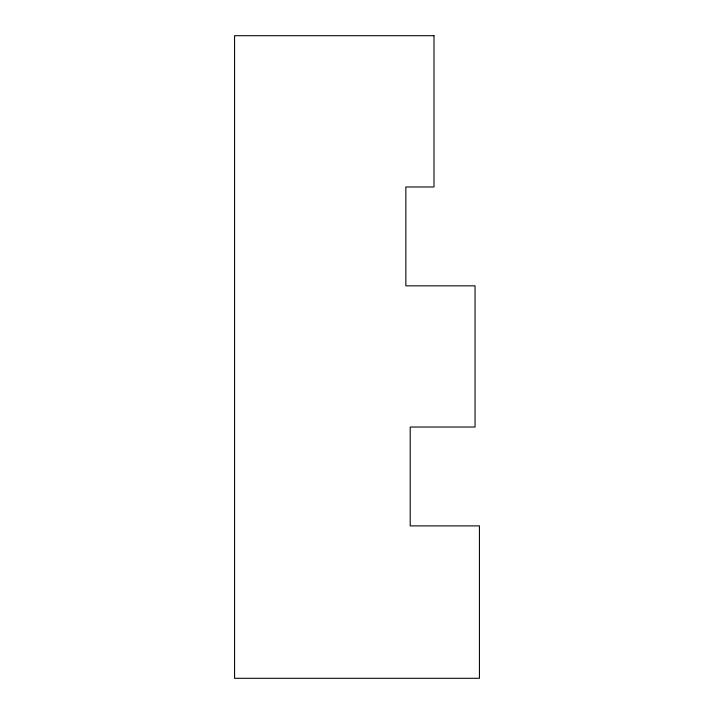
<?xml version="1.0" encoding="UTF-8"?>
<svg xmlns="http://www.w3.org/2000/svg" width="714" height="714" viewBox="0 0 714 714"><rect width="100%" height="100%" fill="white"/><g stroke="black" fill="none" stroke-linecap="round" stroke-linejoin="round"><path stroke-width="1.07" d="M433.987 35.7L234.576 35.7L234.576 678.3L479.424 678.3L479.424 525.888L410.202 525.888L410.202 427.026L475.051 427.026L475.051 285.841L405.855 285.841L405.855 186.979L433.987 186.979L433.987 35.7"/></g></svg>
